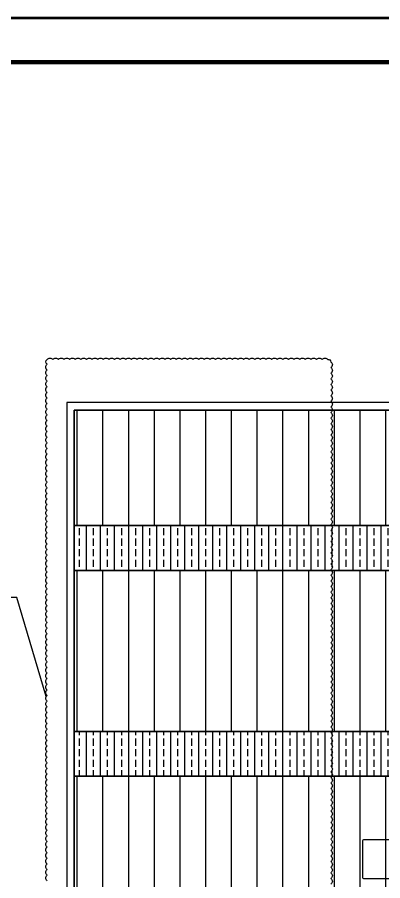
# Model space of a CAD drawing. Header units: inches. Extents: x 340055 to 349452, y -34649 to -30845.
# Drawn here: x 345045.3 to 345143, y -31993.2 to -31762.4 of the extents above; entities that cross this region are included whole.
import ezdxf

# ---------------------------------------------------------------- set-up
doc = ezdxf.new("R2010")
doc.units = ezdxf.units.IN
doc.header["$MEASUREMENT"] = 0
for name, color, linetype in [('3', 3, 'Continuous'), ('flashing', 6, 'Continuous'), ('NET IN', 3, 'Continuous'), ('ROOFING', 4, 'Continuous')]:
    doc.layers.add(name, color=color, linetype=linetype)
doc.layers.add('AZNB-BN-TL-A- X- POWDER SECTION 1 2 3$0$TL- LOUVER', color=40, linetype='Continuous', lineweight=15)
doc.layers.add('TL-TIILE BLOCK A2$0$TL-TITLE BLOCK 1', color=7, linetype='Continuous', lineweight=50)
doc.styles.add('ST1', font='times.ttf', dxfattribs={"width": 0.7})
doc.dimstyles.new('100', dxfattribs={"dimtxt": 3, "dimasz": 1.5, "dimexe": 1, "dimexo": 0, "dimgap": 1, "dimtad": 1, "dimdec": 0, "dimlfac": 100, "dimzin": 0, "dimdsep": 46, "dimtxsty": 'ST1', "dimblk": 'OBLIQUE', "dimcen": 1, "dimdle": 1, "dimclrd": 8, "dimclre": 8, "dimclrt": 3, "dimadec": 0, "dimazin": 0, "dimtfac": 1, "dimtdec": 0, "dimtix": 1, "dimtmove": 1, "dimatfit": 3, "dimfxl": 0, "dimtolj": 1, "dimtzin": 0, "dimlwd": -1, "dimlwe": -1, "dimarcsym": 0})
pattern_1 = [(90, (6701.2984, 2046.995), (-6.875, 1e-15), [])]
pattern_2 = [(90, (6701.2984, 2046.9953), (-3.75, 7e-16), []), (90, (6703.1734, 2048.8703), (-3.75, 7e-16), [1.875, -0.9375])]

# ---------------------------------------------------------------- blocks, each defined once
blk = doc.blocks.new('_Oblique')
at = {"color": 0, "linetype": 'ByBlock', "lineweight": -2}
blk.add_line((-0.5, -0.5), (0.5, 0.5), dxfattribs=at)
blk = doc.blocks.new('kt kien truc 1')
at = {"layer": 'Defpoints', "color": 8}
blk.add_lwpolyline([(0, 0), (594, 0), (594, 420), (0, 420)], close=True, dxfattribs=at)
at = {"layer": 'TL-TIILE BLOCK A2$0$TL-TITLE BLOCK 1', "const_width": 1}
blk.add_lwpolyline([(20, 10), (579, 10), (584, 15), (584, 405), (579, 410), (20, 410), (15, 405), (15, 15)], close=True, dxfattribs=at)

msp = doc.modelspace()

# ---------------------------------------------------------------- hatches: boundary and pattern name
at = {"true_color": 0xfa051e}
h = msp.add_hatch(dxfattribs=at)
h.set_pattern_fill('ANSI33', color=1, scale=15, angle=45, style=0)
h.set_pattern_definition(pattern_2)
h.paths.add_polyline_path([(345060.4764, -31898.2354), (345060.4764, -31910.2354), (345321.4764, -31910.2354), (345321.4764, -31898.2354)])
h = msp.add_hatch(dxfattribs=at)
h.set_pattern_fill('ANSI33', color=1, scale=15, angle=45, style=0)
h.set_pattern_definition(pattern_2)
h.paths.add_polyline_path([(345060.4764, -31953.2354), (345060.4764, -31965.2354), (345321.4764, -31965.2354), (345321.4764, -31953.2354)])
at = {"layer": 'ROOFING'}
h = msp.add_hatch(dxfattribs=at)
h.set_pattern_fill('ANSI31', color=3, scale=55, angle=45, style=0)
h.set_pattern_definition(pattern_1)
h.paths.add_polyline_path([(345321.4764, -31898.2354), (345321.4764, -31867.3854), (345060.4764, -31867.3854), (345060.4764, -31898.2354)])
h.paths.add_polyline_path([(345060.4764, -31910.2354), (345060.4764, -31953.2354), (345321.4764, -31953.2354), (345321.4764, -31910.2354)])
h = msp.add_hatch(dxfattribs=at)
h.set_pattern_fill('ANSI31', color=3, scale=55, angle=45, style=0)
h.set_pattern_definition(pattern_1)
h.paths.add_polyline_path([(345321.4764, -32008.2354), (345321.4764, -31965.2354), (345060.4764, -31965.2354), (345060.4764, -32008.2354)])
h.paths.add_polyline_path([(345060.4764, -32020.2354), (345060.4764, -32063.2354), (345321.4764, -32063.2354), (345321.4764, -32020.2354)])
h.paths.add_polyline_path([(345139.6138, -31992.8497), (345248.6971, -31992.8497), (345248.6971, -31982.6116), (345139.6138, -31982.6116)], flags=24)

# ---------------------------------------------------------------- linework, layer by layer
at = {"color": 1, "true_color": 0xfa051e}
msp.add_lwpolyline([(345053.2612, -31993.1605, -0.52056705), (345053.2612, -31991.6605, -0.52056705), (345053.2612, -31990.1605, -0.52056705), (345053.2612, -31988.6605, -0.52056705), (345053.2612, -31987.1605, -0.52056705), (345053.2612, -31985.6605, -0.52056705), (345053.2612, -31984.1605, -0.52056705), (345053.2612, -31982.6605, -0.52056705), (345053.2612, -31981.1605, -0.52056705), (345053.2612, -31979.6605, -0.52056705), (345053.2612, -31978.1605, -0.52056705), (345053.2612, -31976.6605, -0.52056705), (345053.2612, -31975.1605, -0.52056705), (345053.2612, -31973.6605, -0.52056705), (345053.2612, -31972.1605, -0.52056705), (345053.2612, -31970.6605, -0.52056705), (345053.2612, -31969.1605, -0.52056705), (345053.2612, -31967.6605, -0.52056705), (345053.2612, -31966.1605, -0.52056705), (345053.2612, -31964.6605, -0.52056705), (345053.2612, -31963.1605, -0.52056705), (345053.2612, -31961.6605, -0.52056705), (345053.2612, -31960.1605, -0.52056705), (345053.2612, -31958.6605, -0.52056705), (345053.2612, -31957.1605, -0.52056705), (345053.2612, -31955.6605, -0.52056705), (345053.2612, -31954.1605, -0.52056705), (345053.2612, -31952.6605, -0.52056705), (345053.2612, -31951.1605, -0.52056705), (345053.2612, -31949.6605, -0.52056705), (345053.2612, -31948.1605, -0.52056705), (345053.2612, -31946.6605, -0.52056705), (345053.2612, -31945.1605, -0.52056705), (345053.2612, -31943.6605, -0.52056705), (345053.2612, -31942.1605, -0.52056705), (345053.2612, -31940.6605, -0.52056705), (345053.2612, -31939.1605, -0.52056705), (345053.2612, -31937.6605, -0.52056705), (345053.2612, -31936.1605, -0.52056705), (345053.2612, -31934.6605, -0.52056705), (345053.2612, -31933.1605, -0.52056705), (345053.2612, -31931.6605, -0.52056705), (345053.2612, -31930.1605, -0.52056705), (345053.2612, -31928.6605, -0.52056705), (345053.2612, -31927.1605, -0.52056705), (345053.2612, -31925.6605, -0.52056705), (345053.2612, -31924.1605, -0.52056705), (345053.2612, -31922.6605, -0.52056705), (345053.2612, -31921.1605, -0.52056705), (345053.2612, -31919.6605, -0.52056705), (345053.2612, -31918.1605, -0.52056705), (345053.2612, -31916.6605, -0.52056705), (345053.2612, -31915.1605, -0.52056705), (345053.2612, -31913.6605, -0.52056705), (345053.2612, -31912.1605, -0.52056705), (345053.2612, -31910.6605, -0.52056705), (345053.2612, -31909.1605, -0.52056705), (345053.2612, -31907.6605, -0.52056705), (345053.2612, -31906.1605, -0.52056705), (345053.2612, -31904.6605, -0.52056705), (345053.2612, -31903.1605, -0.52056705), (345053.2612, -31901.6605, -0.52056705), (345053.2612, -31900.1605, -0.52056705), (345053.2612, -31898.6605, -0.52056705), (345053.2612, -31897.1605, -0.52056705), (345053.2612, -31895.6605, -0.52056705), (345053.2612, -31894.1605, -0.52056705), (345053.2612, -31892.6605, -0.52056705), (345053.2612, -31891.1605, -0.52056705), (345053.2612, -31889.6605, -0.52056705), (345053.2612, -31888.1605, -0.52056705), (345053.2612, -31886.6605, -0.52056705), (345053.2612, -31885.1605, -0.52056705), (345053.2612, -31883.6605, -0.52056705), (345053.2612, -31882.1605, -0.52056705), (345053.2612, -31880.6605, -0.52056705), (345053.2612, -31879.1605, -0.52056705), (345053.2612, -31877.6605, -0.52056705), (345053.2612, -31876.1605, -0.52056705), (345053.2612, -31874.6605, -0.52056705), (345053.2612, -31873.1605, -0.52056705), (345053.2612, -31871.6605, -0.52056705), (345053.2612, -31870.1605, -0.52056705), (345053.2612, -31868.6605, -0.52056705), (345053.2612, -31867.1605, -0.52056705), (345053.2612, -31865.6605, -0.52056705), (345053.2612, -31864.1605, -0.52056705), (345053.2612, -31862.6605, -0.52056705), (345053.2612, -31861.1605, -0.52056705), (345053.2612, -31859.6605, -0.52056705), (345053.2612, -31858.1605, -0.52056705), (345053.2612, -31856.6605, -0.52056705), (345053.2612, -31855.1605, -0.52056705), (345053.2612, -31853.8927, -0.52056705), (345054.7612, -31853.8927, -0.52056705), (345056.2612, -31853.8927, -0.52056705), (345057.7612, -31853.8927, -0.52056705), (345059.2612, -31853.8927, -0.52056705), (345060.7612, -31853.8927, -0.52056705), (345062.2612, -31853.8927, -0.52056705), (345063.7612, -31853.8927, -0.52056705), (345065.2612, -31853.8927, -0.52056705), (345066.7612, -31853.8927, -0.52056705), (345068.2612, -31853.8927, -0.52056705), (345069.7612, -31853.8927, -0.52056705), (345071.2612, -31853.8927, -0.52056705), (345072.7612, -31853.8927, -0.52056705), (345074.2612, -31853.8927, -0.52056705), (345075.7612, -31853.8927, -0.52056705), (345077.2612, -31853.8927, -0.52056705), (345078.7612, -31853.8927, -0.52056705), (345080.2612, -31853.8927, -0.52056705), (345081.7612, -31853.8927, -0.52056705), (345083.2612, -31853.8927, -0.52056705), (345084.7612, -31853.8927, -0.52056705), (345086.2612, -31853.8927, -0.52056705), (345087.7612, -31853.8927, -0.52056705), (345089.2612, -31853.8927, -0.52056705), (345090.7612, -31853.8927, -0.52056705), (345092.2612, -31853.8927, -0.52056705), (345093.7612, -31853.8927, -0.52056705), (345095.2612, -31853.8927, -0.52056705), (345096.7612, -31853.8927, -0.52056705), (345098.2612, -31853.8927, -0.52056705), (345099.7612, -31853.8927, -0.52056705), (345101.2612, -31853.8927, -0.52056705), (345102.7612, -31853.8927, -0.52056705), (345104.2612, -31853.8927, -0.52056705), (345105.7612, -31853.8927, -0.52056705), (345107.2612, -31853.8927, -0.52056705), (345108.7612, -31853.8927, -0.52056705), (345110.2612, -31853.8927, -0.52056705), (345111.7612, -31853.8927, -0.52056705), (345113.2612, -31853.8927, -0.52056705), (345114.7612, -31853.8927, -0.52056705), (345116.2612, -31853.8927, -0.52056705), (345117.7612, -31853.8927, -0.52056705), (345119.2612, -31853.8927, -0.52056705), (345120.7612, -31853.8927, -0.52056705), (345122.2612, -31853.8927, -0.52056705), (345123.7612, -31853.8927, -0.52056705), (345125.2612, -31853.8927, -0.52056705), (345126.7612, -31853.8927, -0.52056705), (345128.2612, -31853.8927, -0.52056705), (345129.105, -31854.5489, -0.52056705), (345129.105, -31856.0489, -0.52056705), (345129.105, -31857.5489, -0.52056705), (345129.105, -31859.0489, -0.52056705), (345129.105, -31860.5489, -0.52056705), (345129.105, -31862.0489, -0.52056705), (345129.105, -31863.5489, -0.52056705), (345129.105, -31865.0489, -0.52056705), (345129.105, -31866.5489, -0.52056705), (345129.105, -31868.0489, -0.52056705), (345129.105, -31869.5489, -0.52056705), (345129.105, -31871.0489, -0.52056705), (345129.105, -31872.5489, -0.52056705), (345129.105, -31874.0489, -0.52056705), (345129.105, -31875.5489, -0.52056705), (345129.105, -31877.0489, -0.52056705), (345129.105, -31878.5489, -0.52056705), (345129.105, -31880.0489, -0.52056705), (345129.105, -31881.5489, -0.52056705), (345129.105, -31883.0489, -0.52056705), (345129.105, -31884.5489, -0.52056705), (345129.105, -31886.0489, -0.52056705), (345129.105, -31887.5489, -0.52056705), (345129.105, -31889.0489, -0.52056705), (345129.105, -31890.5489, -0.52056705), (345129.105, -31892.0489, -0.52056705), (345129.105, -31893.5489, -0.52056705), (345129.105, -31895.0489, -0.52056705), (345129.105, -31896.5489, -0.52056705), (345129.105, -31898.0489, -0.52056705), (345129.105, -31899.5489, -0.52056705), (345129.105, -31901.0489, -0.52056705), (345129.105, -31902.5489, -0.52056705), (345129.105, -31904.0489, -0.52056705), (345129.105, -31905.5489, -0.52056705), (345129.105, -31907.0489, -0.52056705), (345129.105, -31908.5489, -0.52056705), (345129.105, -31910.0489, -0.52056705), (345129.105, -31911.5489, -0.52056705), (345129.105, -31913.0489, -0.52056705), (345129.105, -31914.5489, -0.52056705), (345129.105, -31916.0489, -0.52056705), (345129.105, -31917.5489, -0.52056705), (345129.105, -31919.0489, -0.52056705), (345129.105, -31920.5489, -0.52056705), (345129.105, -31922.0489, -0.52056705), (345129.105, -31923.5489, -0.52056705), (345129.105, -31925.0489, -0.52056705), (345129.105, -31926.5489, -0.52056705), (345129.105, -31928.0489, -0.52056705), (345129.105, -31929.5489, -0.52056705), (345129.105, -31931.0489, -0.52056705), (345129.105, -31932.5489, -0.52056705), (345129.105, -31934.0489, -0.52056705), (345129.105, -31935.5489, -0.52056705), (345129.105, -31937.0489, -0.52056705), (345129.105, -31938.5489, -0.52056705), (345129.105, -31940.0489, -0.52056705), (345129.105, -31941.5489, -0.52056705), (345129.105, -31943.0489, -0.52056705), (345129.105, -31944.5489, -0.52056705), (345129.105, -31946.0489, -0.52056705), (345129.105, -31947.5489, -0.52056705), (345129.105, -31949.0489, -0.52056705), (345129.105, -31950.5489, -0.52056705), (345129.105, -31952.0489, -0.52056705), (345129.105, -31953.5489, -0.52056705), (345129.105, -31955.0489, -0.52056705), (345129.105, -31956.5489, -0.52056705), (345129.105, -31958.0489, -0.52056705), (345129.105, -31959.5489, -0.52056705), (345129.105, -31961.0489, -0.52056705), (345129.105, -31962.5489, -0.52056705), (345129.105, -31964.0489, -0.52056705), (345129.105, -31965.5489, -0.52056705), (345129.105, -31967.0489, -0.52056705), (345129.105, -31968.5489, -0.52056705), (345129.105, -31970.0489, -0.52056705), (345129.105, -31971.5489, -0.52056705), (345129.105, -31973.0489, -0.52056705), (345129.105, -31974.5489, -0.52056705), (345129.105, -31976.0489, -0.52056705), (345129.105, -31977.5489, -0.52056705), (345129.105, -31979.0489, -0.52056705), (345129.105, -31980.5489, -0.52056705), (345129.105, -31982.0489, -0.52056705), (345129.105, -31983.5489, -0.52056705), (345129.105, -31985.0489, -0.52056705), (345129.105, -31986.5489, -0.52056705), (345129.105, -31988.0489, -0.52056705), (345129.105, -31989.5489, -0.52056705), (345129.105, -31991.0489, -0.52056705), (345129.105, -31992.5489, -0.52056705), (345129.105, -31994.0489, -0.52056705)], format="xyb", dxfattribs=at)
at = {"color": 8}
msp.add_lwpolyline([(345060.4764, -32087.5478), (345321.4764, -32087.5478), (345321.4764, -31867.3854), (345060.4764, -31867.3854)], close=True, dxfattribs=at)
at = {"color": 1, "true_color": 0xfa051e}
for points in [[(345060.4764, -31898.2354), (345321.4764, -31898.2354), (345321.4764, -31910.2354), (345060.4764, -31910.2354)], [(345060.4764, -31953.2354), (345321.4764, -31953.2354), (345321.4764, -31965.2354), (345060.4764, -31965.2354)]]:
    msp.add_lwpolyline(points, close=True, dxfattribs=at)
msp.add_lwpolyline([(345138.1112, -31982.1136), (345252.5823, -31982.1136, -0.41421356), (345253.0823, -31982.6136), (345253.0823, -31992.1671, -0.41421356), (345252.5823, -31992.6671), (345138.1112, -31992.6671, -0.41421356), (345137.6112, -31992.1671), (345137.6112, -31982.6136, -0.41421356)], format="xyb", close=True, dxfattribs=at)
at = {"layer": 'AZNB-BN-TL-A- X- POWDER SECTION 1 2 3$0$TL- LOUVER'}
msp.add_line((345060.4764, -31899.2354), (345060.4764, -31910.2354), dxfattribs=at)
at = {"layer": 'flashing'}
msp.add_lwpolyline([(345060.4764, -32104.2363), (345060.4764, -32104.2363), (345060.4764, -32104.2363), (345060.4764, -31867.3854), (345321.4764, -31867.3854), (345321.4764, -32104.2363), (345321.4764, -32104.2363), (345321.4764, -32104.2363), (345323.4764, -32104.2363), (345323.4764, -31865.3854), (345058.4764, -31865.3854), (345058.4764, -32104.2363)], close=True, dxfattribs=at)
at = {"layer": 'NET IN'}
msp.add_lwpolyline([(344867.3504, -31762.4377), (345556.1302, -31762.4377), (345556.1302, -32249.0382), (344867.3504, -32249.0382)], close=True, dxfattribs=at)
at = {"layer": 'ROOFING', "color": 3}
for points in [[(345060.4764, -31867.3854), (345321.4764, -31867.3854), (345321.4764, -31898.2354), (345060.4764, -31898.2354)], [(345060.4764, -31910.2354), (345321.4764, -31910.2354), (345321.4764, -31953.2354), (345060.4764, -31953.2354)], [(345060.4764, -31965.2354), (345321.4764, -31965.2354), (345321.4764, -32008.2354), (345060.4764, -32008.2354)]]:
    msp.add_lwpolyline(points, close=True, dxfattribs=at)

# ---------------------------------------------------------------- block references
at = {"layer": '3', "xscale": 1.159562065285868, "yscale": 1.159562065285868, "zscale": 1.159562065285868}
msp.add_blockref('kt kien truc 1', (344867.3504, -32249.8692), dxfattribs=at)

# ---------------------------------------------------------------- leaders
at = {"color": 8}
msp.add_leader([(345053.0268, -31943.8993), (345045.1737, -31917.5023), (345022.7431, -31917.5023)], dimstyle='100', override={"dimgap": 1, "dimtad": 0}, dxfattribs=at)

doc.saveas('drawing.dxf')
